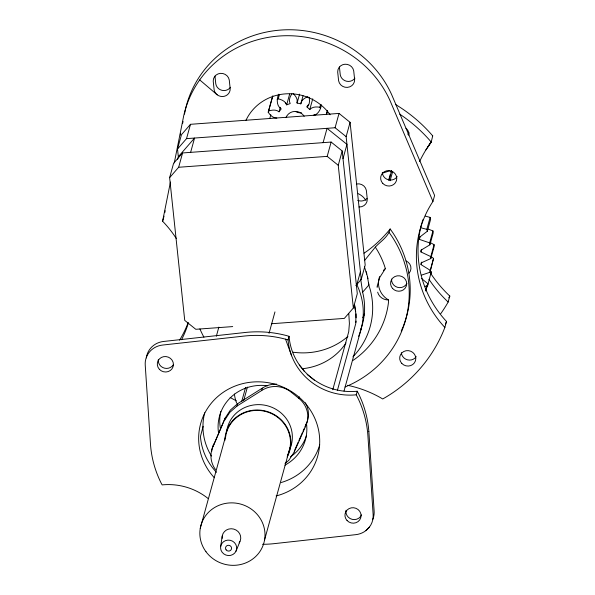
<?xml version="1.0" encoding="UTF-8"?>
<svg xmlns="http://www.w3.org/2000/svg" width="595" height="595" viewBox="0 0 595 595"><rect width="100%" height="100%" fill="white"/><g stroke="black" fill="none" stroke-linecap="round" stroke-linejoin="round"><path stroke-width="0.89" d="M355.706 311.706L354.494 304.58L355.944 314.167L355.765 323.583L337.365 390.543M421.61 275.091L430.036 272.242L430.252 270.323L421.052 264.626L421.089 262.93L430.825 258.542L434.112 246.605L434.09 244.671L429.813 242.373M377.156 287.43L377.215 286.225M293.29 93.69C295.745 96.107 298.102 99.417 297.113 103.061L300.817 103.82C301.226 100.086 304.707 97.915 307.875 96.643M355.929 322.438L356.048 321.084M379.595 276.608A20.245 19.278 15.4 0 0 388.483 299.954L388.423 302.892A89.079 84.81 15.4 0 1 352.961 360.451M431.509 256.928L433.539 258.394L430.036 272.242M220.671 546.403L222.233 536.036M377.223 286.054L379.744 277.449L385.359 268.62L384.504 265.861A89.094 84.825 15.4 0 0 377.766 251.045L375.326 247.111C380.458 241.451 388.468 236.855 390.156 228.956L392.834 232.749A109.316 104.08 15.4 0 1 403.142 326.566M176.232 238.424A109.302 104.073 15.4 0 0 162.606 221.236L170.445 182.055M174.275 162.926L183.758 115.542A109.316 104.08 15.4 0 1 279.233 36.012A109.316 104.08 15.4 0 1 389.941 100.421L432.944 201.437A109.316 104.08 15.4 0 0 444.13 326.648L444.867 327.421L443.751 330.277A149.784 142.614 15.4 0 1 385.434 397.415L382.711 398.977L381.789 398.419A109.316 104.08 15.4 0 0 347.487 385.292M164.822 212.564L165.187 210.742M180.3 135.095L180.664 133.273M182.672 123.247L183.037 121.425M184.495 114.136L185.402 109.577A109.316 104.08 15.4 0 1 280.885 30.047A109.316 104.08 15.4 0 1 391.584 94.456L434.61 195.443L432.944 201.437M391.599 170.445L390.625 174.491A54.138 51.549 15.4 0 1 388.803 180.434M425.157 286.374L427.56 285.719L428.006 283.845L421.61 278.557M430.847 273.789L431.293 271.915L430.066 270.792M430.825 258.542L430.802 256.609L420.992 251.975L421.691 249.417M421.052 264.626L421.743 262.075M232.69 326.588L195.785 329.295L184.733 320.385L169.627 177.652L173.576 163.335L182.591 152.952L331.132 142.056L342.192 150.966L357.29 293.699L353.348 308.017L344.334 318.399L271.446 323.747M177.593 159.415L178.336 156.73L177.518 149.01L181.46 134.693L190.482 124.31L339.024 113.422L350.083 122.325L365.181 265.065L361.239 279.382L355.825 285.607M169.627 177.652L178.649 167.269L182.591 152.952M177.518 149.01L186.533 138.635L190.482 124.31M190.623 152.365L194.565 138.047L178.336 156.73M276.809 118.07C273.001 118.13 270.123 115.192 268.219 112.217L272.413 97M268.219 112.217L272.837 95.802M269.825 118.353L270.814 114.775M268.65 111.02C272.012 109.897 276.095 109.368 279.048 111.793L281.219 108.892C276.311 105.858 276.601 98.882 278.661 94.218M277.181 99.588L278.222 98.822L279.457 94.345M216.342 336.227L218.856 327.116M279.048 111.793L280.282 107.316M289.631 94.114L286.678 104.854L290.167 103.575C288.434 100.287 289.996 96.561 291.959 93.787M203.133 426.288L200.448 436.485A60.735 57.827 15.4 0 0 216.476 472.304M299.575 94.114L297.113 103.061L297.307 100.384M300.817 103.82L303.034 95.765M215.516 469.596A24.291 23.131 15.4 0 1 213.062 446.451L225.193 418.025L230.429 410.022L237.688 403.641L262.269 388.171A24.291 23.131 15.4 0 1 276.697 384.132M307.533 105.211L307.035 106.996L309.779 109.54C312.271 106.654 316.414 106.676 319.857 107.264L320.534 108.379C319.299 111.592 317.009 114.932 313.305 115.393L315.945 114.515M309.779 109.54L312.739 98.8M213.062 446.451L225.193 418.025M200.255 528.338L225.728 435.86M224.531 420.412L229.774 412.409L237.026 406.028L237.688 403.641M319.857 107.264L320.601 104.579M320.534 108.379L321.516 104.802M241.682 401.603L245.601 387.36M243.734 400.45L247.416 387.092M326.335 114.21L327.324 110.633M326.529 114.59L327.51 111.012M269.059 333.319L274.957 311.906M323.107 142.644L327.049 128.327L346.952 144.362L343.01 158.679M237.026 406.028L261.614 390.558L262.269 388.171M353.348 308.017L338.25 165.284L327.191 156.373L331.132 142.056M361.239 279.382L346.134 136.642L335.082 127.739L339.024 113.422M262.521 544.313A109.309 104.073 15.4 0 0 273.603 543.711L355.676 534.674A20.23 19.263 15.4 0 0 365.985 530.562L369.413 527.096A20.23 19.263 15.4 0 0 373.132 514.578L367.874 435.183A109.309 104.073 15.4 0 0 357.431 397.103L356.226 394.812L354.568 394.961A60.727 57.819 15.4 0 1 299.724 370.358A60.764 57.856 15.4 0 1 291.632 355.765L291.007 354.032A60.764 57.856 15.4 0 1 288.218 341.493L288.077 339.916L289.066 336.331L286.522 335.58A109.309 104.073 15.4 0 0 245.75 332.419L163.677 341.456A20.237 19.271 15.4 0 0 146.318 357.922M338.25 165.284L342.192 150.966M346.134 136.642L350.083 122.325M285.012 463.587L288.977 460.106L294.213 452.096L305.681 426.065A24.291 23.131 15.4 0 0 298.898 398.405L299.337 396.813M264.582 539.866L290.055 447.388M294.213 452.096L294.651 450.504M305.681 426.065L306.336 423.677A24.291 23.131 15.4 0 0 305.347 402.755M356.479 285.987L360.421 271.662M390.104 180.731L392.685 171.36M332.776 389.74L348.73 331.683L349.399 323.576L348.789 313.595M344.014 391.027L361.247 328.492M356.226 394.812L357.208 391.235L355.55 391.384A60.735 57.827 15.4 0 1 289.207 337.93L289.066 336.331M419.616 161.513A129.561 123.358 15.4 0 1 425.901 149.903L431.241 141.997L432.714 135.831M377.661 292.175C378.74 296.994 383.872 300.125 388.483 299.954M420.992 251.975L420.821 250.279L429.925 244.798L429.657 242.879L419.371 239.383L420.077 236.825M419.371 239.383L418.992 237.71L427.329 231.224L426.831 229.335L430.118 217.406L425.418 216.119M427.329 231.224L430.616 219.287L430.118 217.406M429.657 242.879L432.944 230.942L428.43 229.135M429.925 244.798L433.205 232.868L432.944 230.942M430.802 256.609L434.09 244.671M430.252 270.323L433.539 258.394M425.775 290.263L427.389 285.042L425.745 291.007M427.56 285.719L431.293 271.915M440.783 313.625A149.762 142.592 15.4 0 0 448.05 302.253L449.813 296.065L448.489 294.822A129.561 123.358 15.4 0 1 430.616 273.313M444.867 327.421L446.51 321.456L445.774 320.683A109.302 104.073 15.4 0 1 421.922 222.857M388.825 179.519L390.253 174.394M162.606 221.236L164.034 216.149M445.395 324.312L446.51 321.456M235.999 551.178A8.099 7.713 15.4 0 0 227.826 540.119A8.099 7.713 15.4 0 0 222.091 552.205A8.099 7.713 15.4 0 0 235.999 551.178L239.934 541.547M308.723 104.876L307.035 106.996C309.891 104.616 309.824 100.555 309.058 97.253M294.867 449.716L298.199 442.152M298.935 440.471L302.267 432.915M303.004 431.234L304.119 428.712M304.856 427.039L306.336 423.677M449.813 296.065L449.694 296.288A149.762 142.592 15.4 0 1 448.786 297.842M425.901 149.903L431.241 141.997M427.998 146.623L431.07 141.796M375.326 247.111L364.452 260.64M390.156 228.956L389.561 229.737A129.554 123.351 15.4 0 1 366.832 251.283L364.051 253.18M360.265 330.761A68.827 65.532 15.4 0 0 363.292 295.061L362.615 292.219L368.841 285.057L367.427 276.43L364.4 266.612M369.413 527.096L365.977 530.569M383.046 173.011L389.628 170.825L391.131 172.148M186.533 138.635L335.082 127.739M178.649 167.269L327.191 156.373M420.717 227.751L426.831 229.335M208.183 498.58A60.727 57.819 15.4 0 0 163.804 484.754L162.145 484.903L160.925 482.619A109.309 104.073 15.4 0 1 150.505 444.539L145.232 365.137A20.237 19.271 15.4 0 1 162.695 345.041L244.768 335.997A109.309 104.073 15.4 0 1 285.533 339.18L288.077 339.916M278.222 98.822C281.643 99.633 285.466 101.224 286.678 104.854L285.325 102.459M298.898 398.405L291.074 392.105A24.291 23.131 15.4 0 0 261.614 390.558M199.712 79.901L217.212 94.821A8.099 7.713 15.4 0 0 225.825 95.75A8.099 7.713 15.4 0 0 230.176 88.692L229.261 80.005A8.099 7.713 15.4 0 0 220.485 73.364A8.099 7.713 15.4 0 0 213.226 81.18L214.148 89.867A8.099 7.713 15.4 0 0 216.439 94.166L217.212 94.821M448.169 302.037L446.845 300.787A129.561 123.358 15.4 0 1 428.973 279.278M389.167 232.541L391.852 236.327A109.324 104.088 15.4 0 1 403.655 260.216L405.612 266.553A109.324 104.088 15.4 0 1 409.055 299.136L408.46 305.659A109.324 104.088 15.4 0 1 345.026 386.988M357.208 391.235L358.428 393.511A109.309 104.073 15.4 0 1 368.855 431.598M285.533 339.165L291.639 355.765M368.841 285.057L370.127 289.222A76.919 73.237 15.4 0 1 352.902 356.829M366.156 271.64L366.832 274.072M360.696 279.129L362.615 292.219M367.427 276.43L367.926 278.705M368.603 282.982L368.826 284.916M339.425 66.96L340.251 74.777A8.099 7.713 15.4 0 0 346.506 81.225A8.099 7.713 15.4 0 0 354.918 78.168M214.966 76.086L215.792 83.902A8.099 7.713 15.4 0 0 222.047 90.351A8.099 7.713 15.4 0 0 230.466 87.294M368.863 431.598L374.121 511.001A20.237 19.263 15.4 0 1 372.805 519.309M355.922 313.877L356.115 317.812M214.319 477.718A60.735 57.827 15.4 0 1 225.75 390.684A60.735 57.827 15.4 0 1 314.093 416.768A60.735 57.827 15.4 0 1 276.117 495.962M361.522 514.846A8.099 7.713 15.4 0 1 352.285 519.383A8.099 7.713 15.4 0 1 345.933 511.239M345.978 510.755A8.099 7.713 15.4 0 1 346.052 510.279M307.146 374.508A80.98 77.097 15.4 0 1 314.383 380.272M346.015 342.958A60.735 57.827 15.4 0 1 302.691 368.684M173.442 364.534A8.099 7.713 15.4 0 1 173.19 364.951A8.047 7.661 15.4 0 1 171.918 366.423A8.099 7.713 15.4 0 1 162.733 367.517A8.099 7.713 15.4 0 1 158.329 359.581M356.859 284.685A68.834 65.539 15.4 0 1 359.625 333.736M359.387 334.375A68.834 65.539 15.4 0 1 358.644 336.301M319.746 444.829A59.716 56.86 15.4 0 1 281.264 482.508M211.456 456.082A59.716 56.86 15.4 0 1 204.717 412.737M306.47 423.35A44.536 42.401 15.4 0 1 284.938 465.156M218.469 432.498A44.536 42.401 15.4 0 1 267.72 385.805M306.425 435.838A44.536 42.401 15.4 0 1 290.457 456.834M220.574 429.173A44.536 42.401 15.4 0 1 220.827 411.495M364.571 313.952A68.827 65.532 15.4 0 1 362.786 317.671M347.941 336.42A68.827 65.532 15.4 0 1 293.142 352.21M406.831 283.54A8.099 7.713 15.4 0 1 397.423 287.296A8.099 7.713 15.4 0 1 391.577 279.04M402.837 327.324A109.316 104.08 15.4 0 1 401.216 331.08M203.929 337.172A109.324 104.088 15.4 0 1 199.898 328.923M383.403 270.435A20.245 19.278 15.4 0 1 385.181 268.747M236.327 400.829A149.784 142.614 15.4 0 1 230.146 397.46M356.591 183.959A8.099 7.713 15.4 0 1 366.364 190.467L367.286 199.154A8.099 7.713 15.4 0 1 359.023 206.986M245.98 120.302A48.582 46.261 15.4 0 1 285.741 93.846A48.582 46.261 15.4 0 1 330.113 114.768M188.332 323.115A109.302 104.073 15.4 0 1 181.535 339.752M406.058 260.93A8.099 7.713 15.4 0 1 408.996 273.194M188.146 322.572A109.316 104.08 15.4 0 1 179.549 340.206M422.153 222.076A109.302 104.073 15.4 0 1 422.881 219.733M416.232 356.628A8.099 7.713 15.4 0 1 407.441 359.826A8.099 7.713 15.4 0 1 401.342 352.716M397.185 176.596A8.099 7.713 15.4 0 1 388.394 179.794A8.099 7.713 15.4 0 1 382.295 172.676M366.959 198.514A8.099 7.713 15.4 0 1 357.707 200.337M358.212 193.643A17.872 17.017 15.4 0 1 365.918 200.381M286.002 117.639A10.122 9.639 15.4 0 1 294.495 111.429A10.122 9.639 15.4 0 1 304.164 116.3M301.464 112.819A10.122 9.639 15.4 0 1 295.373 111.414M395.467 104.445A149.762 142.592 15.4 0 1 432.721 135.891M409.07 132.841A8.099 7.713 15.4 0 1 407.694 134.232M399.758 114.173A149.762 142.592 15.4 0 1 431.078 141.855M405.961 128.275A8.099 7.713 15.4 0 1 408.877 135.258M222.158 538.363A9.349 8.903 15.4 0 1 233.723 529.074A9.349 8.903 15.4 0 1 239.145 542.893M225.401 438.552A32.688 31.126 15.4 0 1 265.883 411.547A32.688 31.126 15.4 0 1 287.616 455.138M226.554 432.23A33.097 31.513 15.4 0 1 267.929 405.924A33.097 31.513 15.4 0 1 289.46 449.939M224.91 440.36A33.097 31.513 15.4 0 1 265.98 411.167A33.097 31.513 15.4 0 1 287.154 456.938M211.686 451.531A24.291 23.131 15.4 0 1 213.724 444.063M299.278 365.062A37.656 35.849 15.4 0 1 304.201 371.243M236.669 403.231A37.656 35.849 15.4 0 1 234.415 394.039M354.635 79.566L353.713 70.879A8.099 7.705 15.4 0 0 344.936 64.238A8.099 7.705 15.4 0 0 337.692 72.055L338.607 80.742A8.099 7.713 15.4 0 0 347.383 87.383A8.099 7.713 15.4 0 0 354.635 79.566M347.049 520.521A8.099 7.713 15.4 0 0 360.704 517.97A8.099 7.713 15.4 0 0 351.273 507.847A8.099 7.713 15.4 0 0 347.049 520.521M159.4 369.339A8.099 7.713 15.4 0 0 173.056 366.795A8.099 7.713 15.4 0 0 163.625 356.673A8.099 7.713 15.4 0 0 159.4 369.339M392.499 288.374A8.099 7.713 15.4 0 0 406.244 286.24A8.099 7.713 15.4 0 0 397.148 275.849A8.099 7.713 15.4 0 0 392.499 288.374M382.741 183.372A8.099 7.713 15.4 0 0 396.396 180.821A8.099 7.713 15.4 0 0 386.966 170.706A8.099 7.713 15.4 0 0 382.741 183.372M401.789 363.411A8.099 7.713 15.4 0 0 415.436 360.86A8.099 7.713 15.4 0 0 406.013 350.738A8.099 7.713 15.4 0 0 401.789 363.411M226.085 549.817A3.034 2.893 15.4 0 0 231.306 549.438A3.034 2.893 15.4 0 0 228.235 545.288A3.034 2.893 15.4 0 0 226.085 549.817M205.996 551.736A32.688 31.126 15.4 0 0 262.142 547.616A32.688 31.126 15.4 0 0 229.127 502.954A32.688 31.126 15.4 0 0 205.996 551.736"/></g></svg>
